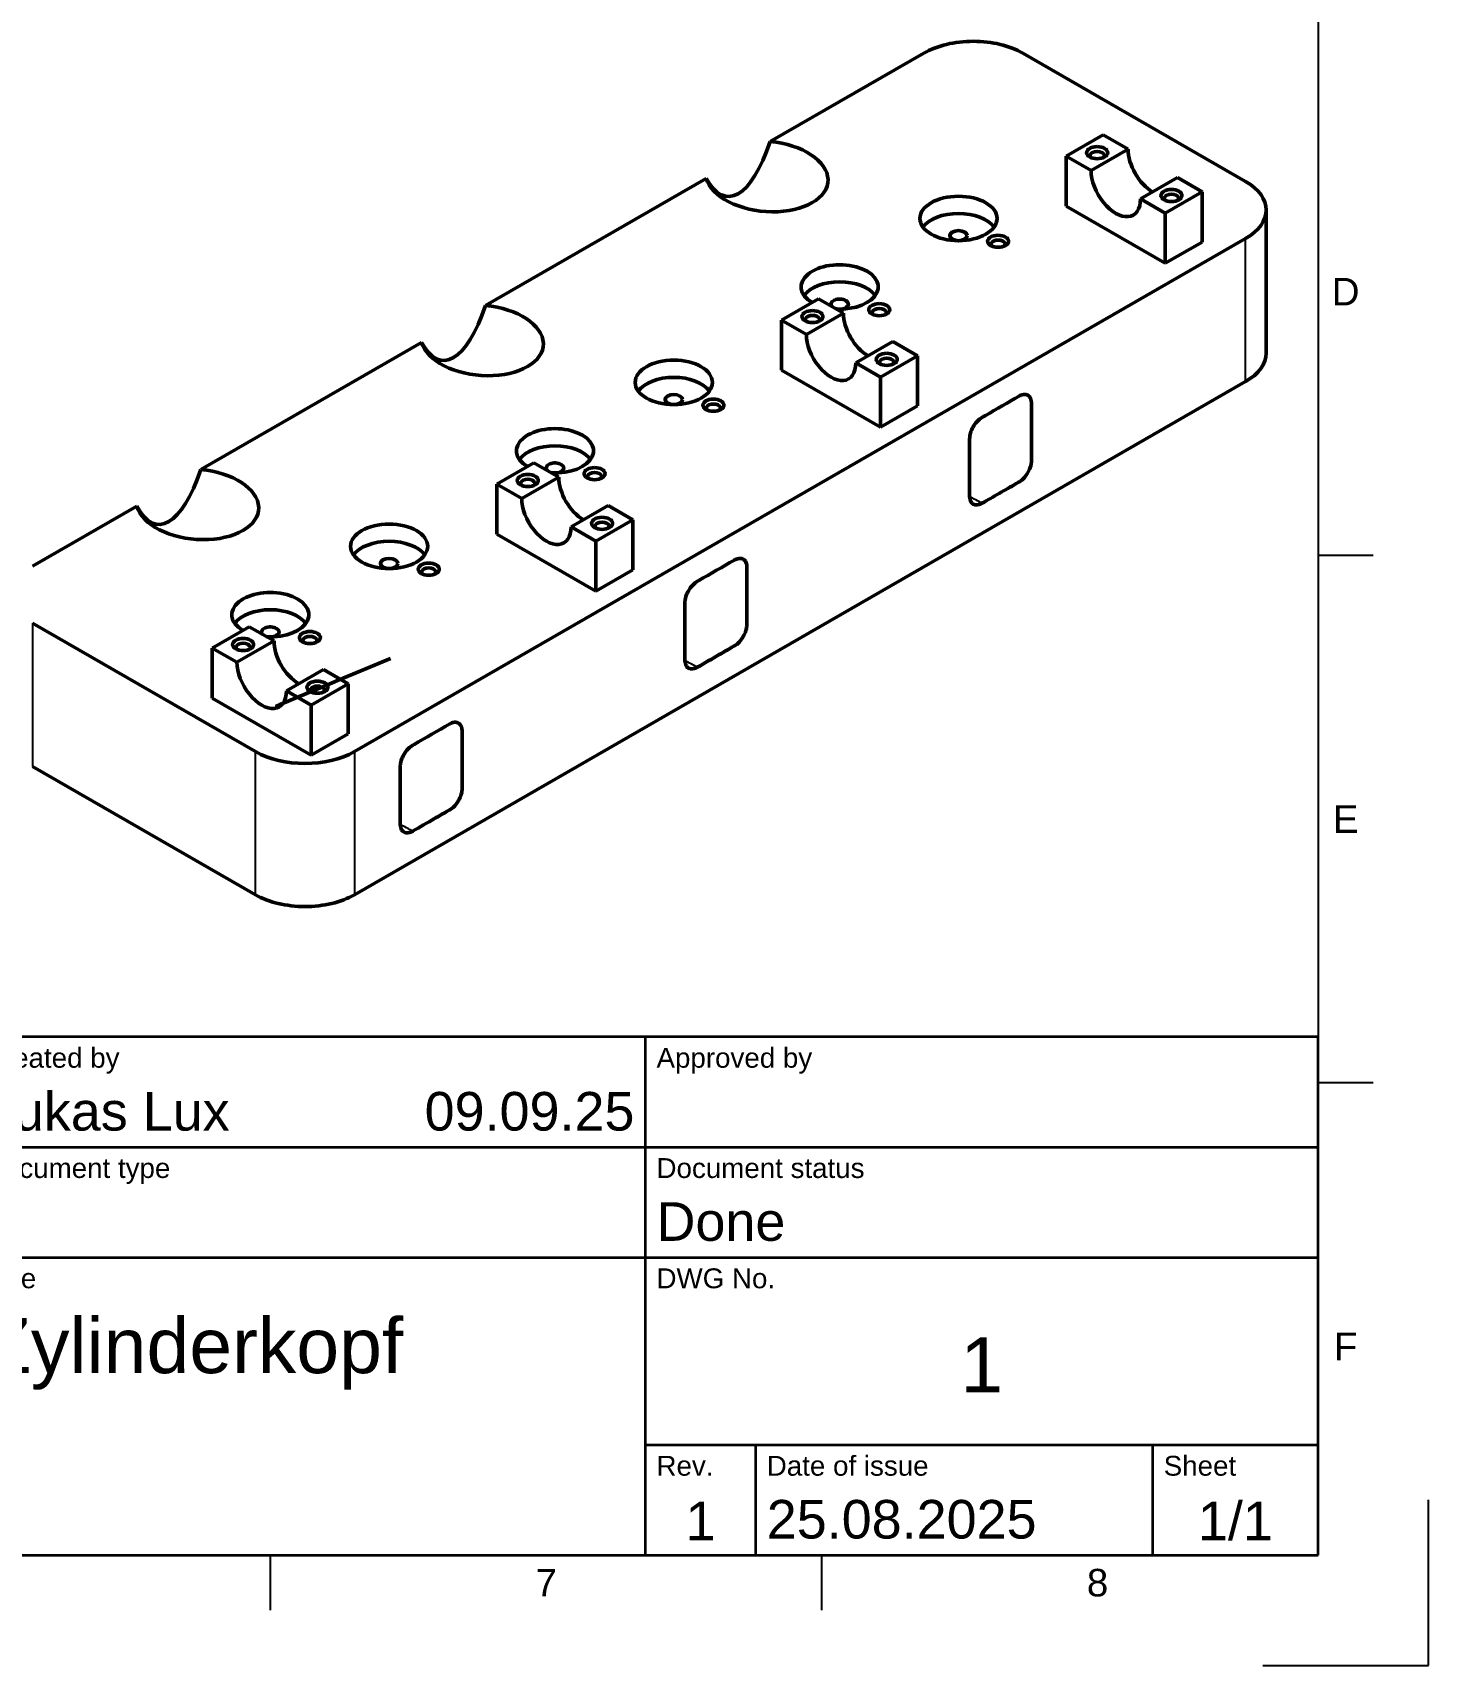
# Model space of a CAD drawing. Header units: millimetres. Extents: x 0 to 420, y 0 to 297.
# Drawn here: x 293.4 to 420, y 0 to 148.1 of the extents above; entities that cross this region are included whole.
import ezdxf
from ezdxf.enums import TextEntityAlignment as Align

# ---------------------------------------------------------------- set-up
doc = ezdxf.new("R2010")
doc.units = ezdxf.units.MM
doc.header["$LTSCALE"] = 0.75
for name, color, linetype, lineweight in [('BORDER', 7, 'Continuous', 25), ('TITLEBLOCK', 7, 'Continuous', 35), ('Visible', 7, 'Continuous', 50), ('Visible Narrow', 7, 'Continuous', 25)]:
    doc.layers.add(name, color=color, linetype=linetype, lineweight=lineweight)
doc.styles.add('FusionTitle', font='Arial.ttf')

# ---------------------------------------------------------------- blocks, each defined once
blk = doc.blocks.new('ISO_A3_SHEET')
at = {"layer": 'BORDER'}
for p, q in [((410, 287), (410, 10)), ((415, 100.66667), (410, 100.66667)), ((415, 52.83334), (410, 52.83334)), ((20, 10), (410, 10)), ((315, 5), (315, 10)), ((365, 5), (365, 10))]:
    blk.add_line(p, q, dxfattribs=at)
at = {"layer": 'Defpoints'}
for p, q in [((420, 0), (420, 15)), ((405, 0), (420, 0))]:
    blk.add_line(p, q, dxfattribs=at)
at = {"layer": 'BORDER', "style": 'FusionTitle'}
for s, p in [('D', (412.5, 124.58334)), ('E', (412.5, 76.75001)), ('F', (412.5, 28.91668)), ('7', (340, 7.5)), ('8', (390, 7.5))]:
    blk.add_text(s, height=2.5, dxfattribs=at).set_placement(p, align=Align.MIDDLE)
blk = doc.blocks.new('ISO_TITLEBLOCK')
at = {"layer": 'TITLEBLOCK'}
for p, q in [((0, 47), (-180, 47)), ((-180, 47), (-180, 0)), ((-156, 37), (-156, 47)), ((-122, 0), (-122, 47)), ((-61, 0), (-61, 47)), ((0, 0), (0, 47)), ((-180, 37), (0, 37)), ((-122, 27), (0, 27)), ((-61, 10), (0, 10)), ((-51, 0), (-51, 10)), ((-15, 0), (-15, 10)), ((-180, 0), (0, 0))]:
    blk.add_line(p, q, dxfattribs=at)
at = {"layer": 'TITLEBLOCK', "style": 'FusionTitle'}
for s, p in [('Dept.', (-179, 46)), ('Technical reference', (-155, 46)), ('Created by', (-121, 46)), ('Approved by', (-60, 46)), ('Document type', (-121, 36)), ('Document status', (-60, 36)), ('Title', (-121, 26)), ('DWG No.', (-60, 26)), ('Rev.', (-60, 9)), ('Date of issue', (-50, 9)), ('Sheet', (-14, 9))]:
    blk.add_text(s, height=1.8, dxfattribs=at).set_placement(p, align=Align.TOP_LEFT)
for tag, height, p in [('DEPT', 3.5, (-179, 42)), ('TECHNICAL_REFERENCE', 3.5, (-155, 42)), ('CREATED_BY', 3.5, (-121, 42)), ('APPROVED_BY', 3.5, (-60, 42)), ('DOCUMENT_TYPE', 3.5, (-121, 32)), ('DOCUMENT_STATUS', 3.5, (-60, 32)), ('TITLE_1', 5, (-121, 21.5)), ('TITLE_2', 5, (-121, 14)), ('TITLE_3', 5, (-121, 6.5)), ('DATE_OF_ISSUE', 3.5, (-50, 5))]:
    blk.add_attdef(tag, text='', height=height, dxfattribs=at).set_placement(p, align=Align.TOP_LEFT)
for tag, p in [('CREATED_DATE', (-62, 42)), ('APPROVED_DATE', (-0.99, 42))]:
    blk.add_attdef(tag, text='', height=3.5, dxfattribs=at).set_placement(p, align=Align.TOP_RIGHT)
for tag, height, p in [('DRAWING_NUMBER', 5, (-30.5, 19.75)), ('REV', 3.5, (-56, 4.85)), ('SHEET', 3.5, (-7.5, 4.85))]:
    blk.add_attdef(tag, text='', height=height, dxfattribs=at).set_placement(p, align=Align.TOP_CENTER)

msp = doc.modelspace()

# ---------------------------------------------------------------- linework, layer by layer
at = {"layer": 'Visible', "extrusion": (0.707107, -0.407196, 0.578093)}
for p, q in [((360.3027, 138.1888), (374.2438, 146.2169)), ((383.2241, 146.2169), (403.4296, 134.5813)), ((390.5214, 138.8011), (387.1627, 136.8669)), ((392.7665, 137.5083), (390.5214, 138.8011)), ((387.1627, 136.8669), (387.1627, 132.3234)), ((387.1627, 136.8669), (389.4077, 135.5741)), ((389.4077, 135.5741), (392.7665, 137.5083)), ((334.4844, 123.321), (354.509, 134.8524)), ((397.2566, 134.9226), (393.8978, 132.9884)), ((399.5017, 133.6297), (397.2566, 134.9226)), ((396.1429, 131.6956), (399.5017, 133.6297)), ((399.5017, 133.6297), (399.5017, 129.0862)), ((387.1627, 132.3234), (396.1429, 127.152)), ((393.8978, 132.9884), (396.1429, 131.6956)), ((405.2895, 119.0171), (405.2895, 131.9956)), ((396.1429, 131.6956), (396.1429, 127.152)), ((403.4296, 129.4099), (322.6073, 82.8675)), ((396.1429, 127.152), (399.5017, 129.0862)), ((364.7032, 123.9334), (361.3444, 121.9992)), ((366.9482, 122.6405), (364.7032, 123.9334)), ((361.3444, 121.9992), (361.3444, 117.4557)), ((361.3444, 121.9992), (363.5895, 120.7064)), ((363.5895, 120.7064), (366.9482, 122.6405)), ((308.6662, 108.4533), (328.6907, 119.9847)), ((371.4384, 120.0548), (368.0796, 118.1207)), ((373.6834, 118.762), (371.4384, 120.0548)), ((370.3247, 116.8278), (373.6834, 118.762)), ((373.6834, 118.762), (373.6834, 114.2185)), ((361.3444, 117.4557), (370.3247, 112.2843)), ((368.0796, 118.1207), (370.3247, 116.8278)), ((403.4296, 116.4314), (322.6073, 69.8889)), ((370.3247, 116.8278), (370.3247, 112.2843)), ((370.3247, 112.2843), (373.6834, 114.2185)), ((338.8849, 109.0657), (335.5262, 107.1315)), ((341.13, 107.7728), (338.8849, 109.0657)), ((335.5262, 107.1315), (337.7712, 105.8386)), ((335.5262, 107.1315), (335.5262, 102.588)), ((337.7712, 105.8386), (341.13, 107.7728)), ((345.6201, 105.1871), (342.2614, 103.2529)), ((347.8652, 103.8943), (345.6201, 105.1871)), ((293.4215, 99.6745), (302.8725, 105.1169)), ((344.5064, 101.9601), (347.8652, 103.8943)), ((347.8652, 103.8943), (347.8652, 99.3507)), ((335.5262, 102.588), (344.5064, 97.4166)), ((342.2614, 103.2529), (344.5064, 101.9601)), ((344.5064, 101.9601), (344.5064, 97.4166)), ((344.5064, 97.4166), (347.8652, 99.3507)), ((313.6271, 82.8675), (293.4215, 94.5031)), ((313.0667, 94.1979), (309.7079, 92.2637)), ((315.3118, 92.9051), (313.0667, 94.1979)), ((309.7079, 92.2637), (311.953, 90.9709)), ((309.7079, 92.2637), (309.7079, 87.7202)), ((311.953, 90.9709), (315.3118, 92.9051)), ((319.8019, 90.3194), (316.4431, 88.3852)), ((318.6882, 87.0924), (322.047, 89.0265)), ((322.047, 89.0265), (319.8019, 90.3194)), ((322.047, 89.0265), (322.047, 84.483)), ((309.7079, 87.7202), (318.6882, 82.5488)), ((316.4431, 88.3852), (318.6882, 87.0924)), ((318.6882, 87.0924), (318.6882, 82.5488)), ((318.6882, 82.5488), (322.047, 84.483)), ((293.4215, 81.5245), (313.6271, 69.8889))]:
    msp.add_line(p, q, dxfattribs=at)
at = {"layer": 'Visible'}
for centre, major_axis, ratio, start_param, end_param in [((378.7339, 143.6312), (6.35, 0), 0.5758617, 0.78539816, 2.35619449), ((360.0005, 135.0264), (-5.5503, 0.4695), 0.57029238, 0.20166445, 4.70617545), ((357.4058, 145.6574), (1.0041, 12.4424), 0.34235097, 2.64971987, 4.09647401), ((389.9646, 137.1876), (-0.9525, 0), 0.5758617, -1.57079633, 4.71238898), ((389.9646, 136.9306), (0.6382, 0), 0.5758617, -0.55649985, 3.69809251), ((391.6528, 134.2812), (-1.5844, 2.7514), 0.57809312, 0.78733187, 3.92892453), ((396.6998, 133.3091), (-0.9525, 0), 0.5758617, -1.57079633, 4.71238898), ((396.6998, 133.0521), (0.6382, 0), 0.5758617, -0.55649985, 3.69809251), ((398.9395, 131.9956), (6.35, 0), 0.5758617, -0.78539816, 0.78539816), ((377.3869, 131.2199), (3.5, 0), 0.5758617, 1.57079633, 7.85398163), ((377.3869, 129.6625), (3.5, 0), 0.5758617, 0.39668127, 2.74491138), ((380.979, 129.1514), (-0.9525, 0), 0.5758617, -1.57079633, 4.71238898), ((380.979, 128.8944), (0.6382, 0), 0.5758617, -0.55649985, 3.69809251), ((366.6106, 125.0143), (3.5, 0), 0.5758617, 4.62742645, 10.20402327), ((366.6106, 123.4568), (3.5, 0), 0.5758617, 0.39668127, 2.74491138), ((334.1822, 120.1587), (-5.5503, 0.4695), 0.57029238, 0.20166445, 4.70617545), ((331.5876, 130.7897), (1.0041, 12.4424), 0.34235097, 2.64971987, 4.09647401), ((370.2027, 122.9457), (-0.9525, 0), 0.5758617, -1.57079633, 4.71238898), ((370.2027, 122.6887), (0.6382, 0), 0.5758617, -0.55649985, 3.69809251), ((364.1463, 122.3199), (0.9525, 0), 0.5758617, 1.57079633, 7.85398163), ((364.1463, 122.0629), (0.6382, 0), 0.5758617, -0.55649985, 3.69809251), ((365.8345, 119.4135), (-1.5844, 2.7514), 0.57809312, 0.78733187, 3.92892453), ((370.8815, 118.4413), (-0.9525, 0), 0.5758617, -1.57079633, 4.71238898), ((370.8815, 118.1844), (0.6382, 0), 0.5758617, -0.55649985, 3.69809251), ((351.5687, 116.3522), (-3.5, 0), 0.5758617, -1.57079633, 4.71238898), ((351.5687, 114.7948), (3.5, 0), 0.5758617, 0.39668127, 2.74491138), ((355.1608, 114.2836), (0.9525, 0), 0.5758617, 1.57079633, 7.85398163), ((355.1608, 114.0267), (0.6382, 0), 0.5758617, -0.55649985, 3.69809251), ((340.7924, 110.1465), (3.5, 0), 0.5758617, 4.62742645, 10.20402327), ((340.7924, 108.5891), (3.5, 0), 0.5758617, 0.39668127, 2.74491138), ((308.364, 105.291), (-5.5503, 0.4695), 0.57029238, 0.20166445, 4.70617545), ((305.7694, 115.922), (1.0041, 12.4424), 0.34235097, 2.64971987, 4.09647401), ((344.3845, 108.078), (0.9525, 0), 0.5758617, 1.57079633, 7.85398163), ((344.3845, 107.821), (0.6382, 0), 0.5758617, -0.55649985, 3.69809251), ((338.3281, 107.4521), (-0.9525, 0), 0.5758617, -1.57079633, 4.71238898), ((338.3281, 107.1952), (-0.6382, 0), 0.5758617, 2.5850928, 6.83968516), ((340.0163, 104.5458), (-1.5844, 2.7514), 0.57809312, 0.78733187, 3.92892453), ((345.0633, 103.5736), (-0.9525, 0), 0.5758617, -1.57079633, 4.71238898), ((345.0633, 103.3166), (0.6382, 0), 0.5758617, -0.55649985, 3.69809251), ((325.7504, 101.4845), (3.5, 0), 0.5758617, 1.57079633, 7.85398163), ((325.7504, 99.927), (3.5, 0), 0.5758617, 0.39668127, 2.74491138), ((329.3425, 99.4159), (0.9525, 0), 0.5758617, 1.57079633, 7.85398163), ((329.3425, 99.1589), (0.6382, 0), 0.5758617, -0.55649985, 3.69809251), ((314.9741, 95.2788), (3.5, 0), 0.5758617, 4.62742645, 10.20402327), ((314.9741, 93.7214), (3.5, 0), 0.5758617, 0.39668127, 2.74491138), ((318.5662, 93.2102), (0.9525, 0), 0.5758617, 1.57079633, 7.85398163), ((318.5662, 92.9533), (0.6382, 0), 0.5758617, -0.55649985, 3.69809251), ((312.5099, 92.5844), (-0.9525, 0), 0.5758617, -1.57079633, 4.71238898), ((312.5099, 92.3274), (0.6382, 0), 0.5758617, -0.55649985, 3.69809251), ((314.1981, 89.678), (-1.5844, 2.7514), 0.57809312, 0.78733187, 3.92892453), ((319.245, 88.7059), (-0.9525, 0), 0.5758617, -1.57079633, 4.71238898), ((319.245, 88.4489), (0.6382, 0), 0.5758617, -0.55649985, 3.69809251), ((318.1172, 85.4532), (6.35, 0), 0.5758617, 3.92699082, 5.49778714)]:
    msp.add_ellipse(centre, major_axis=major_axis, ratio=ratio, start_param=start_param, end_param=end_param, dxfattribs=at)
at = {"layer": 'Visible', "extrusion": (-1e-16, 2e-16, -1)}
for centre in [(395.0115, 136.2154), (369.1933, 121.3477), (343.3751, 106.48), (317.5568, 91.6122)]:
    msp.add_ellipse(centre, major_axis=(-1.5844, 2.7514), ratio=0.57809312, start_param=3.92892453, end_param=5.49585344, dxfattribs=at)
at = {"layer": 'Visible', "extrusion": (-1e-16, 3e-16, -1)}
for centre in [(377.3869, 129.6625), (351.5687, 114.7948), (325.7504, 99.927)]:
    msp.add_ellipse(centre, major_axis=(0.7938, 0), ratio=0.5758617, dxfattribs=at)
at = {"layer": 'Visible', "extrusion": (-2e-16, 2e-16, -1)}
for centre, major_axis, start_param, end_param in [((366.6106, 123.4568), (0.7938, 0), 2.63277469, 8.3627996), ((340.7924, 108.5891), (-0.7938, 0), -0.50881796, 5.22120694)]:
    msp.add_ellipse(centre, major_axis=major_axis, ratio=0.5758617, start_param=start_param, end_param=end_param, dxfattribs=at)
at = {"layer": 'Visible', "extrusion": (-2e-16, 4e-16, -1)}
for centre, start_param, end_param in [((398.9395, 119.0171), 0, 0.78539816), ((318.1172, 72.4746), 0.78539816, 2.35619449)]:
    msp.add_ellipse(centre, major_axis=(6.35, 0), ratio=0.5758617, start_param=start_param, end_param=end_param, dxfattribs=at)
at = {"layer": 'Visible', "extrusion": (-1e-16, 1e-16, -1)}
msp.add_ellipse((314.9741, 93.7214), major_axis=(-0.7938, 0), ratio=0.5758617, start_param=-0.50881796, end_param=5.22120694, dxfattribs=at)
at = {"layer": 'Visible'}
for points, knots in [([(382.8864, 115.1129), (381.8697, 114.5274), (380.853, 113.942), (379.713, 113.2855), (379.5896, 113.2197), (379.3656, 113.0785), (379.2173, 112.9696), (378.9375, 112.6612), (378.8152, 112.498), (378.6081, 112.128), (378.5282, 111.9382), (378.3894, 111.453), (378.3963, 111.3023), (378.3963, 110.3542), (378.3963, 109.684), (378.3963, 108.1975), (378.3963, 107.3812), (378.3963, 105.9544), (378.3885, 105.895), (378.4855, 105.5351), (378.5718, 105.4331), (378.739, 105.2802), (378.859, 105.2456), (379.0483, 105.2296), (379.1391, 105.239), (379.3748, 105.3036), (379.4856, 105.3674), (379.5188, 105.3865)], [0, 0, 0, 0, 1.72543082, 1.72543082, 1.93462063, 1.93462063, 2.10592272, 2.10592272, 2.2292027, 2.2292027, 2.34295539, 2.34295539, 2.52630999, 2.52630999, 2.96848362, 2.96848362, 3.50706811, 3.50706811, 3.90983596, 3.90983596, 4.34205318, 4.34205318, 5.10079794, 5.10079794, 5.72582148, 5.72582148, 6.64562556, 6.64562556, 6.64562556, 6.64562556]), ([(382.8864, 115.1129), (382.9781, 115.1657), (383.07, 115.2054), (383.2503, 115.2573), (383.3376, 115.2684), (383.524, 115.2589), (383.6461, 115.2292), (383.8296, 115.0745), (383.9114, 114.9732), (384.0183, 114.6197), (384.009, 114.5602), (384.009, 112.8166), (384.009, 111.9261), (384.009, 110.7199), (384.009, 110.4041), (384.009, 109.9275), (384.009, 109.7667), (384.009, 109.1885), (384.019, 109.0786), (383.8857, 108.5787), (383.8029, 108.3875), (383.5916, 107.9972), (383.4595, 107.8322), (383.2179, 107.5586), (383.073, 107.4447), (382.9231, 107.3469), (382.8956, 107.3311), (382.1119, 106.8798), (381.5945, 106.5818), (380.5576, 105.9847), (380.0382, 105.6856), (379.5188, 105.3865)], [-16.55596247, -16.55596247, -16.55596247, -16.55596247, -14.92269934, -14.92269934, -13.24544806, -13.24544806, -11.15718672, -11.15718672, -9.7541136, -9.7541136, -8.19161704, -8.19161704, -6.56056815, -6.56056815, -5.98224529, -5.98224529, -5.68765398, -5.68765398, -4.92321343, -4.92321343, -4.38005849, -4.38005849, -3.59689033, -3.59689033, -2.21124993, -2.21124993, -1.75962117, -1.75962117, -0.88141667, -0.88141667, 0, 0, 0, 0]), ([(357.0682, 100.2452), (355.9924, 99.6257), (354.9165, 99.0061), (353.6671, 98.2866), (353.555, 98.2221), (353.2313, 97.9369), (353.1018, 97.7668), (352.871, 97.4323), (352.7819, 97.2337), (352.6347, 96.8573), (352.6013, 96.6629), (352.5781, 96.447), (352.5781, 96.3825), (352.5781, 94.6364), (352.5781, 93.56), (352.5781, 92.213), (352.5781, 91.9422), (352.5781, 91.0879), (352.5702, 91.0265), (352.6638, 90.6813), (352.7422, 90.5755), (352.9217, 90.4119), (353.0418, 90.3776), (353.231, 90.3619), (353.3216, 90.3714), (353.5569, 90.436), (353.6675, 90.4997), (353.7006, 90.5188)], [0, 0, 0, 0, 1.82574813, 1.82574813, 2.12033896, 2.12033896, 2.49844029, 2.49844029, 3.22876576, 3.22876576, 4.59923718, 4.59923718, 5.59580013, 5.59580013, 7.19724839, 7.19724839, 7.60006244, 7.60006244, 8.46840347, 8.46840347, 9.32104026, 9.32104026, 10.56907611, 10.56907611, 11.59583525, 11.59583525, 13.10697639, 13.10697639, 13.10697639, 13.10697639]), ([(357.0682, 100.2452), (357.1013, 100.2643), (357.212, 100.328), (357.4473, 100.3926), (357.538, 100.4021), (357.7271, 100.3864), (357.8472, 100.352), (358.0145, 100.1994), (358.101, 100.0976), (358.1986, 99.7373), (358.1907, 99.6815), (358.1907, 98.703), (358.1907, 98.4208), (358.1907, 97.0141), (358.1907, 95.8896), (358.1907, 94.3853), (358.1907, 94.3334), (358.174, 94.1441), (358.1466, 93.9554), (358.0018, 93.5605), (357.9158, 93.3696), (357.6919, 93.0278), (357.564, 92.859), (357.2127, 92.5336), (357.1278, 92.4924), (356.4585, 92.107), (356.0748, 91.886), (355.0277, 91.283), (354.3641, 90.9009), (353.7006, 90.5188)], [-17.29666648, -17.29666648, -17.29666648, -17.29666648, -14.47198036, -14.47198036, -12.55269358, -12.55269358, -10.22032683, -10.22032683, -8.89359212, -8.89359212, -7.65273954, -7.65273954, -7.1497383, -7.1497383, -5.1457336, -5.1457336, -4.46879784, -4.46879784, -3.38695356, -3.38695356, -2.71361714, -2.71361714, -2.26194176, -2.26194176, -1.77713438, -1.77713438, -1.12604684, -1.12604684, 0, 0, 0, 0]), ([(331.25, 85.3775), (330.1741, 84.7579), (329.0983, 84.1384), (327.8489, 83.4189), (327.7368, 83.3544), (327.413, 83.0691), (327.2836, 82.8991), (327.0528, 82.5645), (326.9636, 82.366), (326.8165, 81.9895), (326.7831, 81.7952), (326.7598, 81.5792), (326.7598, 81.5148), (326.7598, 79.7686), (326.7598, 78.6923), (326.7598, 77.3452), (326.7598, 77.0745), (326.7598, 76.2202), (326.752, 76.1588), (326.8455, 75.8136), (326.9239, 75.7078), (327.1035, 75.5442), (327.2236, 75.5098), (327.4127, 75.4942), (327.5034, 75.5037), (327.7386, 75.5683), (327.8492, 75.632), (327.8824, 75.6511)], [0, 0, 0, 0, 1.82574813, 1.82574813, 2.12033896, 2.12033896, 2.49844029, 2.49844029, 3.22876576, 3.22876576, 4.59923718, 4.59923718, 5.59580013, 5.59580013, 7.19724839, 7.19724839, 7.60006244, 7.60006244, 8.46840347, 8.46840347, 9.32104026, 9.32104026, 10.56907612, 10.56907612, 11.59583525, 11.59583525, 13.10697639, 13.10697639, 13.10697639, 13.10697639]), ([(331.25, 85.3775), (331.2831, 85.3966), (331.3937, 85.4603), (331.6291, 85.5249), (331.7197, 85.5344), (331.9089, 85.5186), (332.029, 85.4842), (332.1963, 85.3317), (332.2828, 85.2299), (332.3803, 84.8696), (332.3725, 84.8138), (332.3725, 83.8353), (332.3725, 83.5531), (332.3725, 82.1464), (332.3725, 81.0219), (332.3725, 79.5176), (332.3725, 79.4656), (332.3558, 79.2764), (332.3284, 79.0876), (332.1835, 78.6928), (332.0976, 78.5018), (331.8736, 78.16), (331.7458, 77.9913), (331.3945, 77.6659), (331.3096, 77.6247), (330.6403, 77.2392), (330.2566, 77.0183), (329.2094, 76.4153), (328.5459, 76.0332), (327.8824, 75.6511)], [-17.29666648, -17.29666648, -17.29666648, -17.29666648, -14.47198036, -14.47198036, -12.55269358, -12.55269358, -10.22032683, -10.22032683, -8.89359212, -8.89359212, -7.65273954, -7.65273954, -7.1497383, -7.1497383, -5.1457336, -5.1457336, -4.46879784, -4.46879784, -3.38695356, -3.38695356, -2.71361714, -2.71361714, -2.26194176, -2.26194176, -1.77713438, -1.77713438, -1.12604684, -1.12604684, 0, 0, 0, 0])]:
    msp.add_open_spline(points, degree=3, knots=knots, dxfattribs=at)
at = {"layer": 'Visible', "extrusion": (1.4334e-12, -3.4389e-12, -1)}
msp.add_open_spline([(315.6382, 87.0075), (315.612, 87.0059), (315.5823, 87.0029), (315.5491, 86.9986), (315.5298, 86.9961), (315.5093, 86.9931), (325.8904, 91.3078)], degree=3, knots=[0.00474425329, 0.00474425329, 0.00474425329, 0.00474425329, 0.00542200376, 0.00542200376, 0.00542200376, 0.00581509884, 0.00581509884, 0.00581509884, 0.00581509884], dxfattribs=at)
at = {"layer": 'Visible Narrow', "extrusion": (0.707107, -0.407196, 0.578093)}
for p, q in [((403.4296, 116.4314), (403.4296, 129.4099)), ((293.4215, 94.5031), (293.4215, 81.5245)), ((313.6271, 69.8889), (313.6271, 82.8675)), ((322.6073, 82.8675), (322.6073, 69.8889))]:
    msp.add_line(p, q, dxfattribs=at)
at = {"layer": 'Visible Narrow'}
for points in [[(379.5188, 105.3865), (379.1516, 105.598), (378.7776, 105.7974), (378.3972, 105.9859)], [(353.7006, 90.5188), (353.3334, 90.7302), (352.9593, 90.9297), (352.579, 91.1181)], [(327.8824, 75.6511), (327.5152, 75.8625), (327.1411, 76.0619), (326.7608, 76.2504)]]:
    msp.add_open_spline(points, degree=3, dxfattribs=at)

# ---------------------------------------------------------------- block references
at = {"layer": 'BORDER'}
msp.add_blockref('ISO_A3_SHEET', (0, 0), dxfattribs=at)
at = {"layer": 'TITLEBLOCK'}
msp.add_blockref('ISO_TITLEBLOCK', (410, 10), dxfattribs=at).add_auto_attribs({'DATE_OF_ISSUE': '25.08.2025', 'REV': '1', 'DOCUMENT_STATUS': 'Done', 'CREATED_DATE': '09.09.25', 'SHEET': '1/1', 'DRAWING_NUMBER': '1', 'TITLE_1': 'Zylinderkopf', 'CREATED_BY': 'Lukas Lux'})

doc.saveas('drawing.dxf')
